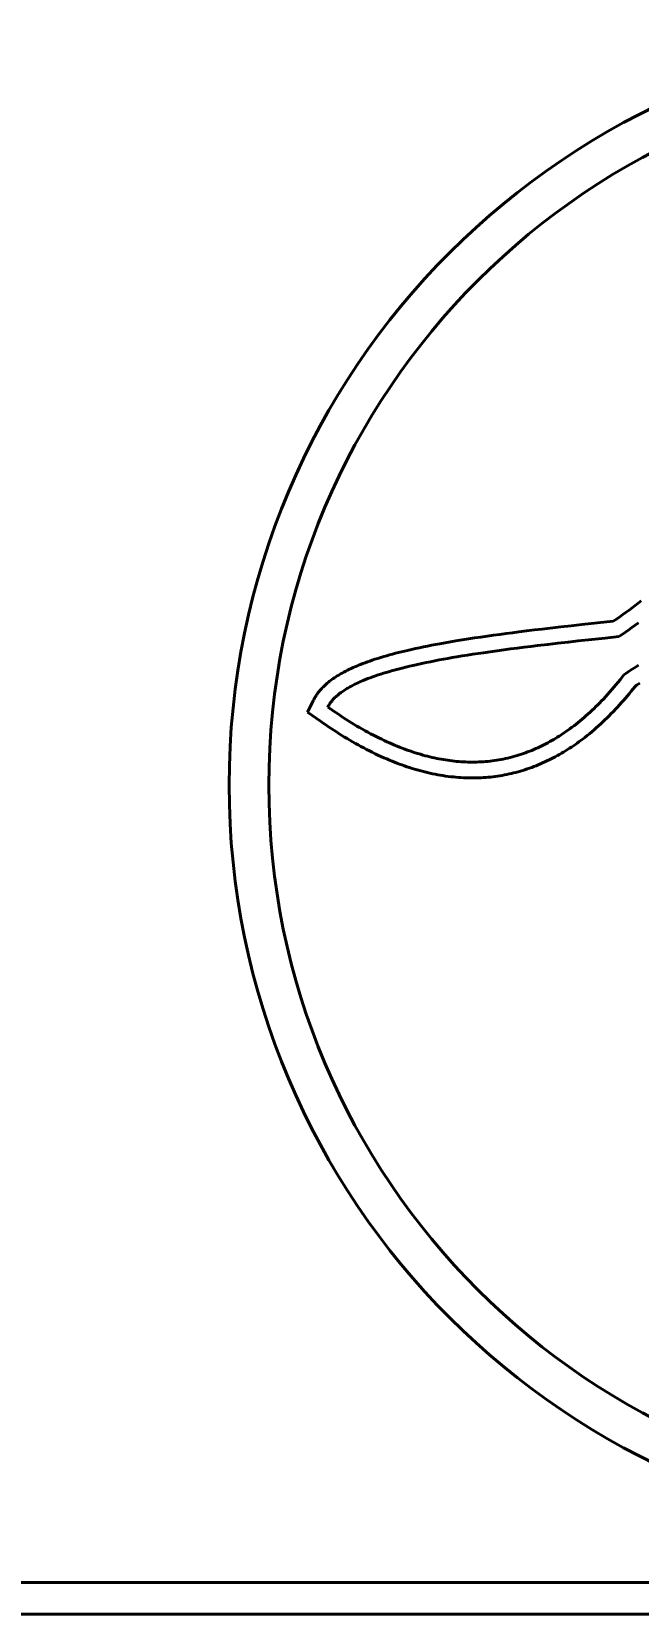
# Model space of a CAD drawing. Header units: millimetres. Extents: x 15 to 415, y 5 to 292.
# Drawn here: x 71.73 to 90.85, y 53.1 to 102.98 of the extents above; entities that cross this region are included whole.
import ezdxf

# ---------------------------------------------------------------- set-up
doc = ezdxf.new("R2010")
doc.units = ezdxf.units.MM
doc.layers.add('Annotations', color=7, linetype='Continuous')
doc.layers.add('Geometries', color=7, linetype='Continuous')
doc.styles.add('Shapr1', font='txt', dxfattribs={"height": 3.3495})
doc.dimstyles.new('ISO-25', dxfattribs={"dimtxt": 2.5, "dimasz": 2.5, "dimexe": 1.25, "dimexo": 0.625, "dimtad": 1, "dimtxsty": 'Standard', "dimcen": 2.5, "dimadec": 0, "dimazin": 0, "dimtfac": 1, "dimtmove": 0, "dimatfit": 3, "dimfxl": 1, "dimarcsym": 0})

# ---------------------------------------------------------------- blocks, each defined once
blk = doc.blocks.new('*D4')
at = {"layer": 'Annotations', "color": 0, "linetype": 'Continuous', "lineweight": 15}
for p, q in [((125.113, 52.152), (125.113, 54.652)), ((125.113, 49.652), (125.113, 43.901)), ((125.738, 49.652), (126.363, 49.652)), ((125.113, 43.901), (125.113, 25.999)), ((125.113, 41.401), (125.113, 38.901))]:
    blk.add_line(p, q, dxfattribs=at)
at = {"layer": 'Annotations', "color": 0}
for points in [[(124.697, 52.152), (125.53, 52.152), (125.113, 49.652)], [(125.53, 41.401), (124.697, 41.401), (125.113, 43.901)]]:
    blk.add_solid(points, dxfattribs=at)
at = {"layer": 'Defpoints', "color": 0}
for p in [(125.113, 49.652), (30.231, 43.901), (125.113, 43.901)]:
    blk.add_point(p, dxfattribs=at)
at = {"layer": 'Annotations', "color": 0, "lineweight": 15, "insert": (122.42, 31.564), "char_height": 3.3495, "attachment_point": 5, "rotation": 90, "style": 'Shapr1'}
blk.add_mtext('\\A1;11,5', dxfattribs=at)

msp = doc.modelspace()

# ---------------------------------------------------------------- linework, layer by layer
at = {"layer": 'Geometries', "linetype": 'Continuous', "lineweight": 40}
for p, q in [((145.7228, 54.106), (54.8514, 54.106)), ((161.3342, 53.106), (42.6027, 53.106))]:
    msp.add_line(p, q, dxfattribs=at)
at = {"layer": 'Geometries', "linetype": 'Continuous', "lineweight": 40, "flags": 128}
for points in [[(90.939, 85.0468), (90.8443, 84.9719), (90.749, 84.8979), (90.653, 84.8247), (90.5562, 84.7525), (90.4588, 84.6812), (90.3594, 84.6098), (90.2592, 84.5393), (90.1584, 84.4698), (90.057, 84.4012)], [(90.057, 84.4012), (89.5598, 84.348), (89.0627, 84.2943), (88.7313, 84.2579), (88.4001, 84.221), (88.0689, 84.1833), (87.8205, 84.1544), (87.5722, 84.125), (87.324, 84.0949), (87.0759, 84.064), (86.8775, 84.0388), (86.6792, 84.013), (86.4809, 83.9867), (86.2828, 83.9596), (86.0847, 83.9318), (85.8867, 83.9033), (85.6887, 83.8739), (85.491, 83.8437), (85.2933, 83.8124), (85.0959, 83.7801), (84.926, 83.7514), (84.7563, 83.7218), (84.5868, 83.6911), (84.4598, 83.6675), (84.3329, 83.6432), (84.2061, 83.6183), (84.0795, 83.5927), (83.9528, 83.5663), (83.8263, 83.5391), (83.7, 83.511), (83.5738, 83.4821), (83.4795, 83.4598), (83.3853, 83.437), (83.2913, 83.4136), (83.1974, 83.3895), (83.1037, 83.3648), (83.0101, 83.3394), (82.9167, 83.3132), (82.8235, 83.2863), (82.7307, 83.2586), (82.6381, 83.23), (82.5457, 83.2005), (82.4537, 83.17), (82.3802, 83.1448), (82.307, 83.1189), (82.234, 83.0923), (82.1613, 83.0649), (82.0889, 83.0367), (82.0301, 83.013), (81.9714, 82.9887), (81.9131, 82.9638), (81.855, 82.9382), (81.7973, 82.9119), (81.7398, 82.8849), (81.6828, 82.8571), (81.6261, 82.8285), (81.5699, 82.7991), (81.5141, 82.7688), (81.4588, 82.7376), (81.4041, 82.7054), (81.3595, 82.6781), (81.3152, 82.65), (81.2715, 82.6212), (81.2283, 82.5916), (81.1857, 82.5612), (81.1493, 82.5341), (81.1134, 82.5065), (81.078, 82.4781), (81.0432, 82.449), (81.009, 82.4193), (80.9754, 82.3888), (80.9425, 82.3576), (80.9103, 82.3257), (80.8851, 82.2996), (80.8604, 82.2731), (80.8361, 82.246), (80.8125, 82.2185), (80.7894, 82.1905), (80.7691, 82.1649), (80.7494, 82.1389), (80.7302, 82.1124), (80.7115, 82.0854), (80.6935, 82.058), (80.6761, 82.0302), (80.6603, 82.0037), (80.645, 81.977), (80.6303, 81.9499), (80.616, 81.9225), (80.6023, 81.8948), (80.5887, 81.8671), (80.5683, 81.8256), (80.5478, 81.7843), (80.5069, 81.7015), (80.4245, 81.5346)], [(90.2317, 83.9165), (90.3359, 83.9856), (90.4395, 84.0556), (90.5424, 84.1266), (90.6447, 84.1986), (90.7464, 84.2715), (90.8475, 84.3455)], [(81.0619, 81.6949), (81.0748, 81.72), (81.0884, 81.7446), (81.1028, 81.7689), (81.1179, 81.7926), (81.1337, 81.816), (81.1501, 81.8389), (81.167, 81.8614), (81.1846, 81.8834), (81.2035, 81.9061), (81.2231, 81.9284), (81.2431, 81.9502), (81.2636, 81.9715), (81.2873, 81.9951), (81.3115, 82.0181), (81.3362, 82.0406), (81.3615, 82.0627), (81.3872, 82.0843), (81.4132, 82.1054), (81.4449, 82.13), (81.4771, 82.154), (81.5097, 82.1774), (81.5427, 82.2002), (81.5761, 82.2224), (81.6203, 82.2507), (81.665, 82.2781), (81.7102, 82.3047), (81.7558, 82.3305), (81.8071, 82.3584), (81.8589, 82.3855), (81.9111, 82.4117), (81.9636, 82.4371), (82.0165, 82.4619), (82.0697, 82.486), (82.1232, 82.5094), (82.1769, 82.5322), (82.2498, 82.562), (82.3231, 82.5909), (82.3968, 82.6189), (82.479, 82.6489), (82.5616, 82.678), (82.6446, 82.7061), (82.7278, 82.7333), (82.8113, 82.7597), (82.895, 82.7854), (82.9789, 82.8103), (83.0631, 82.8345), (83.1474, 82.858), (83.2319, 82.881), (83.3166, 82.9033), (83.4014, 82.9251), (83.5161, 82.9537), (83.6312, 82.9815), (83.7464, 83.0083), (83.883, 83.0391), (84.0199, 83.0689), (84.157, 83.0977), (84.2943, 83.1256), (84.4318, 83.1526), (84.5695, 83.1789), (84.7074, 83.2044), (84.8454, 83.2293), (84.9835, 83.2534), (85.1218, 83.277), (85.291, 83.305), (85.4603, 83.3323), (85.6298, 83.3587), (85.7994, 83.3845), (85.9691, 83.4096), (86.1813, 83.4401), (86.3936, 83.4697), (86.6061, 83.4985), (86.8186, 83.5266), (87.0315, 83.554), (87.2445, 83.5808), (87.4576, 83.607), (87.6707, 83.6327), (87.9906, 83.6704), (88.3105, 83.7072), (88.6306, 83.7432), (88.9507, 83.7786), (89.3777, 83.8251), (89.8047, 83.8709), (90.2317, 83.9165)], [(90.8558, 83.015), (90.7883, 82.9747), (90.7214, 82.9335), (90.6551, 82.8912), (90.5886, 82.8475), (90.5227, 82.8029), (90.4573, 82.7574), (90.3926, 82.7111)], [(80.4245, 81.5346), (80.5603, 81.438), (80.6962, 81.3415), (80.8325, 81.2456), (80.9145, 81.1884), (80.9969, 81.1316), (81.0796, 81.0753), (81.1627, 81.0196), (81.2462, 80.9645), (81.3301, 80.9102), (81.4145, 80.8565), (81.4993, 80.8035), (81.5846, 80.7512), (81.6703, 80.6996), (81.7566, 80.6486), (81.8432, 80.5983), (81.9304, 80.5488), (82.0179, 80.5001), (82.1059, 80.4521), (82.1941, 80.405), (82.2828, 80.3587), (82.3719, 80.3132), (82.4614, 80.2686), (82.5514, 80.2249), (82.642, 80.182), (82.7331, 80.14), (82.8246, 80.099), (82.9166, 80.059), (83.009, 80.02), (83.0861, 79.9884), (83.1636, 79.9575), (83.2413, 79.9274), (83.3193, 79.8981), (83.3976, 79.8696), (83.4763, 79.8418), (83.5552, 79.8149), (83.6343, 79.7889), (83.7143, 79.7635), (83.7946, 79.739), (83.8751, 79.7155), (83.9559, 79.6928), (84.0365, 79.6712), (84.1172, 79.6506), (84.1982, 79.6309), (84.2795, 79.6123), (84.3609, 79.5946), (84.4426, 79.5779), (84.5245, 79.5623), (84.6066, 79.5477), (84.6897, 79.534), (84.7729, 79.5215), (84.8564, 79.5101), (84.9399, 79.4998), (85.0183, 79.4912), (85.0969, 79.4836), (85.1755, 79.4771), (85.2543, 79.4716), (85.3331, 79.4672), (85.4119, 79.4638), (85.4908, 79.4616), (85.5697, 79.4604), (85.6496, 79.4604), (85.7294, 79.4615), (85.8092, 79.4637), (85.889, 79.4671), (85.963, 79.4714), (86.0369, 79.4766), (86.1108, 79.4828), (86.1845, 79.4901), (86.2582, 79.4984), (86.3317, 79.5077), (86.4051, 79.518), (86.4783, 79.5294), (86.5523, 79.5419), (86.6261, 79.5554), (86.6997, 79.57), (86.773, 79.5856), (86.8453, 79.602), (86.9173, 79.6194), (86.9891, 79.6378), (87.0607, 79.6571), (87.1319, 79.6775), (87.2029, 79.6988), (87.2736, 79.721), (87.344, 79.7442), (87.4149, 79.7687), (87.4854, 79.794), (87.5557, 79.8204), (87.6255, 79.8476), (87.6942, 79.8754), (87.7625, 79.9042), (87.8304, 79.9338), (87.898, 79.9642), (87.9651, 79.9955), (88.0319, 80.0277), (88.0983, 80.0607), (88.1642, 80.0945), (88.2304, 80.1295), (88.2961, 80.1653), (88.3614, 80.2019), (88.4263, 80.2393), (88.4901, 80.277), (88.5534, 80.3155), (88.6162, 80.3547), (88.6786, 80.3947), (88.7406, 80.4353), (88.8021, 80.4767), (88.8631, 80.5187), (88.9237, 80.5614), (88.9843, 80.6051), (89.0444, 80.6494), (89.104, 80.6944), (89.1632, 80.7399), (89.2363, 80.7976), (89.3087, 80.8562), (89.3804, 80.9156), (89.4513, 80.9759), (89.5215, 81.037), (89.591, 81.099), (89.6598, 81.1617), (89.7279, 81.2252), (89.7958, 81.29), (89.8631, 81.3555), (89.9297, 81.4217), (89.9956, 81.4887), (90.0614, 81.5568), (90.1264, 81.6256), (90.1908, 81.6951), (90.2545, 81.7652), (90.3176, 81.8358), (90.38, 81.907), (90.4417, 81.9788), (90.5029, 82.0512), (90.5637, 82.1244), (90.6239, 82.1982), (90.6835, 82.2725), (90.7425, 82.3473)], [(90.3926, 82.7111), (90.3311, 82.6322), (90.2689, 82.5539), (90.206, 82.4761), (90.1423, 82.3989), (90.078, 82.3223), (90.0127, 82.2462), (89.9467, 82.1707), (89.8799, 82.096), (89.8123, 82.0219), (89.7439, 81.9486), (89.6865, 81.8881), (89.6284, 81.8283), (89.5698, 81.769), (89.5107, 81.7102), (89.4509, 81.6521), (89.3906, 81.5945), (89.3296, 81.5376), (89.2681, 81.4813), (89.2059, 81.4257), (89.1432, 81.3708), (89.0798, 81.3166), (89.0159, 81.2631), (88.9513, 81.2103), (88.8861, 81.1584), (88.8203, 81.1072), (88.7538, 81.0568), (88.6867, 81.0072), (88.6189, 80.9585), (88.5655, 80.9209), (88.5116, 80.884), (88.4574, 80.8476), (88.4028, 80.8117), (88.3477, 80.7764), (88.2922, 80.7417), (88.2363, 80.7076), (88.1801, 80.6742), (88.1194, 80.639), (88.0583, 80.6046), (87.9967, 80.5709), (87.9347, 80.538), (87.8722, 80.5058), (87.8093, 80.4745), (87.7461, 80.444), (87.6825, 80.4144), (87.6186, 80.3856), (87.5541, 80.3576), (87.4893, 80.3305), (87.4241, 80.3043), (87.3586, 80.279), (87.2928, 80.2547), (87.2267, 80.2312), (87.1601, 80.2086), (87.0933, 80.187), (87.0261, 80.1663), (86.9543, 80.1454), (86.8821, 80.1255), (86.8096, 80.1068), (86.7368, 80.0891), (86.6636, 80.0726), (86.5902, 80.0572), (86.5213, 80.0438), (86.4523, 80.0314), (86.383, 80.02), (86.3136, 80.0096), (86.2441, 80.0002), (86.1744, 79.9918), (86.1046, 79.9844), (86.0347, 79.978), (85.9638, 79.9726), (85.8928, 79.9681), (85.8218, 79.9647), (85.7507, 79.9622), (85.6806, 79.9608), (85.6104, 79.9604), (85.5403, 79.9609), (85.47, 79.9623), (85.3998, 79.9648), (85.3296, 79.9681), (85.2596, 79.9724), (85.1896, 79.9776), (85.1197, 79.9836), (85.0498, 79.9906), (84.98, 79.9985), (84.9103, 80.0073), (84.8407, 80.0169), (84.7713, 80.0273), (84.702, 80.0386), (84.6329, 80.0507), (84.5639, 80.0637), (84.495, 80.0774), (84.4222, 80.0928), (84.3495, 80.1091), (84.277, 80.1262), (84.2047, 80.1442), (84.1326, 80.163), (84.0608, 80.1826), (83.9775, 80.2063), (83.8946, 80.2311), (83.8119, 80.257), (83.7296, 80.2838), (83.6476, 80.3116), (83.5659, 80.3404), (83.4846, 80.37), (83.4036, 80.4006), (83.3229, 80.4321), (83.2426, 80.4644), (83.1626, 80.4976), (83.083, 80.5315), (83.002, 80.5671), (82.9215, 80.6034), (82.8412, 80.6405), (82.7614, 80.6784), (82.6727, 80.7216), (82.5844, 80.7657), (82.4966, 80.8107), (82.4093, 80.8565), (82.3224, 80.9032), (82.2359, 80.9506), (82.1499, 80.9989), (82.0643, 81.0479), (81.9792, 81.0977), (81.8944, 81.1482), (81.8102, 81.1994), (81.7263, 81.2513), (81.6428, 81.3039), (81.5598, 81.3571), (81.4772, 81.411), (81.3933, 81.4665), (81.3098, 81.5227), (81.2268, 81.5795), (81.1441, 81.6369), (81.0619, 81.6949)], [(90.7425, 82.3473), (90.7937, 82.3831), (90.8453, 82.4184), (90.8973, 82.4531)]]:
    msp.add_lwpolyline(points, dxfattribs=at)
at = {"layer": 'Geometries', "linetype": 'Continuous', "lineweight": 40}
for radius in [23.75, 22.5]:
    msp.add_circle((101.7014, 79.2339), radius, dxfattribs=at)

# ---------------------------------------------------------------- dimensions: what is measured, and where the dimension line sits
at = {"layer": 'Annotations', "linetype": 'Continuous', "lineweight": 15}
dim = msp.add_linear_dim(base=(125.1133, 43.9012), p1=(125.1133, 49.6521), p2=(30.2311, 43.9011), angle=270, dimstyle='ISO-25', override={"dimscale": 1, "dimgap": 0.7, "dimdec": 2, "dimlfac": 2, "dimrnd": 0.01, "dimzin": 8, "dimdsep": 44, "dimtxsty": 'Shapr1', "dimse1": 0, "dimse2": 1, "dimadec": 2, "dimtol": 0, "dimlim": 0, "dimtp": 0, "dimtm": 0, "dimtfac": 0.6, "dimtdec": 8, "dimfrac": 2, "dimtolj": 1, "dimlwd": 15, "dimlwe": 15}, dxfattribs=at)
dim.commit()
dim.dimension.update_dxf_attribs({"geometry": '*D4', "text_midpoint": (125.1133, 31.5642), "dimtype": 160})

doc.saveas('drawing.dxf')
